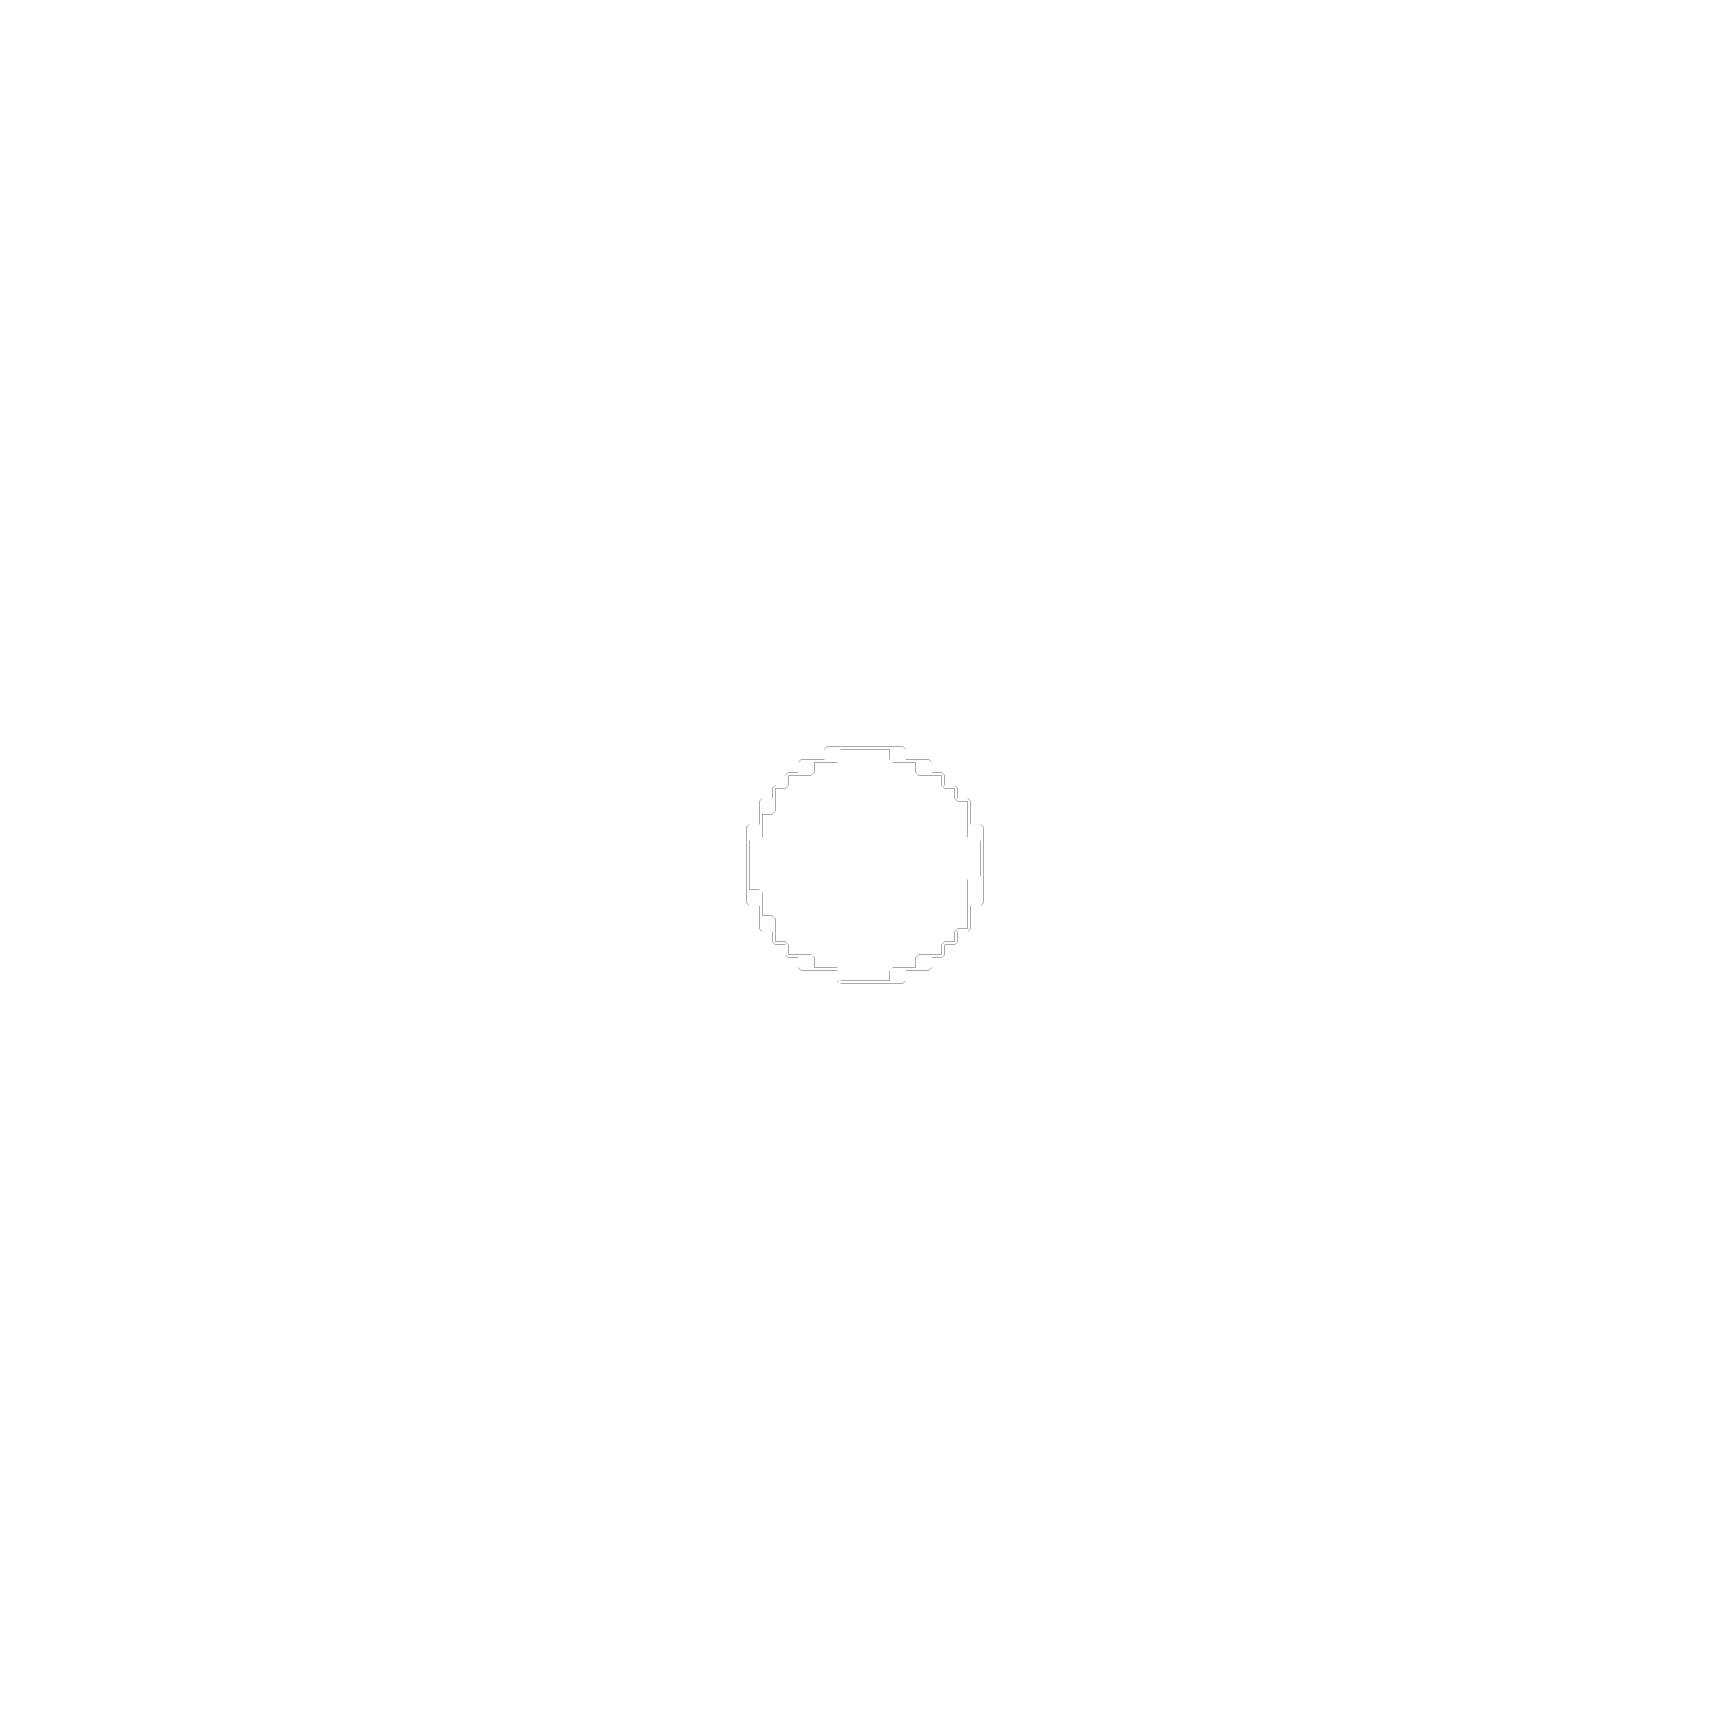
# Model space of a CAD drawing. Header units: metres. Extents: x 0 to 5086, y -5086 to 0.
import ezdxf

# ---------------------------------------------------------------- set-up
doc = ezdxf.new("R2010")
doc.units = ezdxf.units.M
doc.layers.add('conductor', color=1, linetype='Continuous')
doc.layers.add('substrate', color=5, linetype='Continuous')

msp = doc.modelspace()

# ---------------------------------------------------------------- linework, layer by layer
at = {"layer": 'conductor', "const_width": 0.5}
msp.add_lwpolyline([(2468.5, -2189.8), (2468.5, -2199.7), (2468.5, -2209.7), (2468.5, -2219.6), (2458.5, -2229.6), (2448.6, -2229.6), (2438.6, -2229.6), (2428.7, -2229.6), (2418.7, -2229.6), (2408.7, -2229.6), (2398.8, -2229.6), (2388.8, -2229.6), (2388.8, -2239.5), (2388.8, -2249.5), (2388.8, -2259.4), (2378.9, -2269.4), (2368.9, -2269.4), (2359, -2269.4), (2349, -2269.4), (2339.1, -2269.4), (2329.1, -2269.4), (2319.2, -2269.4), (2309.2, -2269.4), (2309.2, -2279.4), (2309.2, -2289.3), (2309.2, -2299.3), (2299.3, -2309.2), (2289.3, -2309.2), (2279.4, -2309.2), (2269.4, -2309.2), (2269.4, -2319.2), (2269.4, -2329.1), (2269.4, -2339.1), (2269.4, -2349), (2269.4, -2359), (2269.4, -2368.9), (2269.4, -2378.9), (2259.4, -2388.8), (2249.5, -2388.8), (2239.5, -2388.8), (2229.6, -2388.8), (2229.6, -2398.8), (2229.6, -2408.7), (2229.6, -2418.7), (2229.6, -2428.7), (2229.6, -2438.6), (2229.6, -2448.6), (2229.6, -2458.5), (2219.6, -2468.5), (2209.7, -2468.5), (2199.7, -2468.5), (2189.8, -2468.5), (2189.8, -2478.4), (2189.8, -2488.4), (2189.8, -2498.3), (2189.8, -2508.3), (2189.8, -2518.2), (2189.8, -2528.2), (2189.8, -2538.1), (2189.8, -2548.1), (2189.8, -2558), (2189.8, -2568), (2189.8, -2578), (2189.8, -2587.9), (2189.8, -2597.9), (2189.8, -2607.8), (2189.8, -2617.8), (2199.7, -2617.8), (2209.7, -2617.8), (2219.6, -2617.8), (2229.6, -2627.7), (2229.6, -2637.7), (2229.6, -2647.6), (2229.6, -2657.6), (2229.6, -2667.5), (2229.6, -2677.5), (2229.6, -2687.4), (2229.6, -2697.4), (2239.5, -2697.4), (2249.5, -2697.4), (2259.4, -2697.4), (2269.4, -2707.4), (2269.4, -2717.3), (2269.4, -2727.3), (2269.4, -2737.2), (2269.4, -2747.2), (2269.4, -2757.1), (2269.4, -2767.1), (2269.4, -2777), (2279.4, -2777), (2289.3, -2777), (2299.3, -2777), (2309.2, -2787), (2309.2, -2796.9), (2309.2, -2806.9), (2309.2, -2816.8), (2319.2, -2816.8), (2329.1, -2816.8), (2339.1, -2816.8), (2349, -2816.8), (2359, -2816.8), (2368.9, -2816.8), (2378.9, -2816.8), (2388.8, -2826.8), (2388.8, -2836.7), (2388.8, -2846.7), (2388.8, -2856.7), (2398.8, -2856.7), (2408.7, -2856.7), (2418.7, -2856.7), (2428.7, -2856.7), (2438.6, -2856.7), (2448.6, -2856.7), (2458.5, -2856.7), (2468.5, -2866.6), (2468.5, -2876.6), (2468.5, -2886.5), (2468.5, -2896.5), (2478.4, -2896.5), (2488.4, -2896.5), (2498.3, -2896.5), (2508.3, -2896.5), (2518.2, -2896.5), (2528.2, -2896.5), (2538.1, -2896.5), (2548.1, -2896.5), (2558, -2896.5), (2568, -2896.5), (2578, -2896.5), (2587.9, -2896.5), (2597.9, -2896.5), (2607.8, -2896.5), (2617.8, -2896.5), (2617.8, -2886.5), (2617.8, -2876.6), (2617.8, -2866.6), (2627.7, -2856.7), (2637.7, -2856.7), (2647.6, -2856.7), (2657.6, -2856.7), (2667.5, -2856.7), (2677.5, -2856.7), (2687.4, -2856.7), (2697.4, -2856.7), (2697.4, -2846.7), (2697.4, -2836.7), (2697.4, -2826.8), (2707.4, -2816.8), (2717.3, -2816.8), (2727.3, -2816.8), (2737.2, -2816.8), (2747.2, -2816.8), (2757.1, -2816.8), (2767.1, -2816.8), (2777, -2816.8), (2777, -2806.9), (2777, -2796.9), (2777, -2787), (2787, -2777), (2796.9, -2777), (2806.9, -2777), (2816.8, -2777), (2816.8, -2767.1), (2816.8, -2757.1), (2816.8, -2747.2), (2826.8, -2737.2), (2836.7, -2737.2), (2846.7, -2737.2), (2856.7, -2737.2), (2856.7, -2727.3), (2856.7, -2717.3), (2856.7, -2707.4), (2856.7, -2697.4), (2856.7, -2687.4), (2856.7, -2677.5), (2856.7, -2667.5), (2856.7, -2657.6), (2856.7, -2647.6), (2856.7, -2637.7), (2856.7, -2627.7), (2856.7, -2617.8), (2856.7, -2607.8), (2856.7, -2597.9), (2856.7, -2587.9), (2866.6, -2578), (2876.6, -2578), (2886.5, -2578), (2896.5, -2578), (2896.5, -2568), (2896.5, -2558), (2896.5, -2548.1), (2896.5, -2538.1), (2896.5, -2528.2), (2896.5, -2518.2), (2896.5, -2508.3), (2896.5, -2498.3), (2896.5, -2488.4), (2896.5, -2478.4), (2896.5, -2468.5), (2886.5, -2468.5), (2876.6, -2468.5), (2866.6, -2468.5), (2856.7, -2458.5), (2856.7, -2448.6), (2856.7, -2438.6), (2856.7, -2428.7), (2856.7, -2418.7), (2856.7, -2408.7), (2856.7, -2398.8), (2856.7, -2388.8), (2856.7, -2378.9), (2856.7, -2368.9), (2856.7, -2359), (2856.7, -2349), (2846.7, -2349), (2836.7, -2349), (2826.8, -2349), (2816.8, -2339.1), (2816.8, -2329.1), (2816.8, -2319.2), (2816.8, -2309.2), (2806.9, -2309.2), (2796.9, -2309.2), (2787, -2309.2), (2777, -2299.3), (2777, -2289.3), (2777, -2279.4), (2777, -2269.4), (2767.1, -2269.4), (2757.1, -2269.4), (2747.2, -2269.4), (2737.2, -2269.4), (2727.3, -2269.4), (2717.3, -2269.4), (2707.4, -2269.4), (2697.4, -2259.4), (2697.4, -2249.5), (2697.4, -2239.5), (2697.4, -2229.6), (2687.4, -2229.6), (2677.5, -2229.6), (2667.5, -2229.6), (2657.6, -2229.6), (2647.6, -2229.6), (2637.7, -2229.6), (2627.7, -2229.6), (2617.8, -2219.6), (2617.8, -2209.7), (2617.8, -2199.7), (2617.8, -2189.8), (2607.8, -2189.8), (2597.9, -2189.8), (2587.9, -2189.8), (2578, -2189.8), (2568, -2189.8), (2558, -2189.8), (2548.1, -2189.8), (2538.1, -2189.8), (2528.2, -2189.8), (2518.2, -2189.8), (2508.3, -2189.8), (2498.3, -2189.8), (2488.4, -2189.8), (2478.4, -2189.8)], close=True, dxfattribs=at)
at = {"layer": 'substrate', "const_width": 0.5}
for points in [[(0, 0), (0, -10), (0, -19.9), (0, -29.9), (0, -39.8), (0, -49.8), (0, -59.7), (0, -69.7), (0, -79.6), (0, -89.6), (0, -99.5), (0, -109.5), (0, -119.4), (0, -129.4), (0, -139.3), (0, -149.3), (0, -159.3), (0, -169.2), (0, -179.2), (0, -189.1), (0, -199.1), (0, -209), (0, -219), (0, -228.9), (0, -238.9), (0, -248.8), (0, -258.8), (0, -268.7), (0, -278.7), (0, -288.7), (0, -298.6), (0, -308.6), (0, -318.5), (0, -328.5), (0, -338.4), (0, -348.4), (0, -358.3), (0, -368.3), (0, -378.2), (0, -388.2), (0, -398.1), (0, -408.1), (0, -418), (0, -428), (0, -438), (0, -447.9), (0, -457.9), (0, -467.8), (0, -477.8), (0, -487.7), (0, -497.7), (0, -507.6), (0, -517.6), (0, -527.5), (0, -537.5), (0, -547.4), (0, -557.4), (0, -567.3), (0, -577.3), (0, -587.3), (0, -597.2), (0, -607.2), (0, -617.1), (0, -627.1), (0, -637), (0, -647), (0, -656.9), (0, -666.9), (0, -676.8), (0, -686.8), (0, -696.7), (0, -706.7), (0, -716.7), (0, -726.6), (0, -736.6), (0, -746.5), (0, -756.5), (0, -766.4), (0, -776.4), (0, -786.3), (0, -796.3), (0, -806.2), (0, -816.2), (0, -826.1), (0, -836.1), (0, -846), (0, -856), (0, -866), (0, -875.9), (0, -885.9), (0, -895.8), (0, -905.8), (0, -915.7), (0, -925.7), (0, -935.6), (0, -945.6), (0, -955.5), (0, -965.5), (0, -975.4), (0, -985.4), (0, -995.3), (0, -1005.3), (0, -1015.3), (0, -1025.2), (0, -1035.2), (0, -1045.1), (0, -1055.1), (0, -1065), (0, -1075), (0, -1084.9), (0, -1094.9), (0, -1104.8), (0, -1114.8), (0, -1124.7), (0, -1134.7), (0, -1144.7), (0, -1154.6), (0, -1164.6), (0, -1174.5), (0, -1184.5), (0, -1194.4), (0, -1204.4), (0, -1214.3), (0, -1224.3), (0, -1234.2), (0, -1244.2), (0, -1254.1), (0, -1264.1), (0, -1274), (0, -1284), (0, -1294), (0, -1303.9), (0, -1313.9), (0, -1323.8), (0, -1333.8), (0, -1343.7), (0, -1353.7), (0, -1363.6), (0, -1373.6), (0, -1383.5), (0, -1393.5), (0, -1403.4), (0, -1413.4), (0, -1423.3), (0, -1433.3), (0, -1443.3), (0, -1453.2), (0, -1463.2), (0, -1473.1), (0, -1483.1), (0, -1493), (0, -1503), (0, -1512.9), (0, -1522.9), (0, -1532.8), (0, -1542.8), (0, -1552.7), (0, -1562.7), (0, -1572.7), (0, -1582.6), (0, -1592.6), (0, -1602.5), (0, -1612.5), (0, -1622.4), (0, -1632.4), (0, -1642.3), (0, -1652.3), (0, -1662.2), (0, -1672.2), (0, -1682.1), (0, -1692.1), (0, -1702), (0, -1712), (0, -1722), (0, -1731.9), (0, -1741.9), (0, -1751.8), (0, -1761.8), (0, -1771.7), (0, -1781.7), (0, -1791.6), (0, -1801.6), (0, -1811.5), (0, -1821.5), (0, -1831.4), (0, -1841.4), (0, -1851.4), (0, -1861.3), (0, -1871.3), (0, -1881.2), (0, -1891.2), (0, -1901.1), (0, -1911.1), (0, -1921), (0, -1931), (0, -1940.9), (0, -1950.9), (0, -1960.8), (0, -1970.8), (0, -1980.7), (0, -1990.7), (0, -2000.7), (0, -2010.6), (0, -2020.6), (0, -2030.5), (0, -2040.5), (0, -2050.4), (0, -2060.4), (0, -2070.3), (0, -2080.3), (0, -2090.2), (0, -2100.2), (0, -2110.1), (0, -2120.1), (0, -2130), (0, -2140), (0, -2150), (0, -2159.9), (0, -2169.9), (0, -2179.8), (0, -2189.8), (0, -2199.7), (0, -2209.7), (0, -2219.6), (0, -2229.6), (0, -2239.5), (0, -2249.5), (0, -2259.4), (0, -2269.4), (0, -2279.4), (0, -2289.3), (0, -2299.3), (0, -2309.2), (0, -2319.2), (0, -2329.1), (0, -2339.1), (0, -2349), (0, -2359), (0, -2368.9), (0, -2378.9), (0, -2388.8), (0, -2398.8), (0, -2408.7), (0, -2418.7), (0, -2428.7), (0, -2438.6), (0, -2448.6), (0, -2458.5), (0, -2468.5), (0, -2478.4), (0, -2488.4), (0, -2498.3), (0, -2508.3), (0, -2518.2), (0, -2528.2), (0, -2538.1), (0, -2548.1), (0, -2558), (0, -2568), (0, -2578), (0, -2587.9), (0, -2597.9), (0, -2607.8), (0, -2617.8), (0, -2627.7), (0, -2637.7), (0, -2647.6), (0, -2657.6), (0, -2667.5), (0, -2677.5), (0, -2687.4), (0, -2697.4), (0, -2707.4), (0, -2717.3), (0, -2727.3), (0, -2737.2), (0, -2747.2), (0, -2757.1), (0, -2767.1), (0, -2777), (0, -2787), (0, -2796.9), (0, -2806.9), (0, -2816.8), (0, -2826.8), (0, -2836.7), (0, -2846.7), (0, -2856.7), (0, -2866.6), (0, -2876.6), (0, -2886.5), (0, -2896.5), (0, -2906.4), (0, -2916.4), (0, -2926.3), (0, -2936.3), (0, -2946.2), (0, -2956.2), (0, -2966.1), (0, -2976.1), (0, -2986), (0, -2996), (0, -3006), (0, -3015.9), (0, -3025.9), (0, -3035.8), (0, -3045.8), (0, -3055.7), (0, -3065.7), (0, -3075.6), (0, -3085.6), (0, -3095.5), (0, -3105.5), (0, -3115.4), (0, -3125.4), (0, -3135.4), (0, -3145.3), (0, -3155.3), (0, -3165.2), (0, -3175.2), (0, -3185.1), (0, -3195.1), (0, -3205), (0, -3215), (0, -3224.9), (0, -3234.9), (0, -3244.8), (0, -3254.8), (0, -3264.7), (0, -3274.7), (0, -3284.7), (0, -3294.6), (0, -3304.6), (0, -3314.5), (0, -3324.5), (0, -3334.4), (0, -3344.4), (0, -3354.3), (0, -3364.3), (0, -3374.2), (0, -3384.2), (0, -3394.1), (0, -3404.1), (0, -3414), (0, -3424), (0, -3434), (0, -3443.9), (0, -3453.9), (0, -3463.8), (0, -3473.8), (0, -3483.7), (0, -3493.7), (0, -3503.6), (0, -3513.6), (0, -3523.5), (0, -3533.5), (0, -3543.4), (0, -3553.4), (0, -3563.4), (0, -3573.3), (0, -3583.3), (0, -3593.2), (0, -3603.2), (0, -3613.1), (0, -3623.1), (0, -3633), (0, -3643), (0, -3652.9), (0, -3662.9), (0, -3672.8), (0, -3682.8), (0, -3692.7), (0, -3702.7), (0, -3712.7), (0, -3722.6), (0, -3732.6), (0, -3742.5), (0, -3752.5), (0, -3762.4), (0, -3772.4), (0, -3782.3), (0, -3792.3), (0, -3802.2), (0, -3812.2), (0, -3822.1), (0, -3832.1), (0, -3842), (0, -3852), (0, -3862), (0, -3871.9), (0, -3881.9), (0, -3891.8), (0, -3901.8), (0, -3911.7), (0, -3921.7), (0, -3931.6), (0, -3941.6), (0, -3951.5), (0, -3961.5), (0, -3971.4), (0, -3981.4), (0, -3991.4), (0, -4001.3), (0, -4011.3), (0, -4021.2), (0, -4031.2), (0, -4041.1), (0, -4051.1), (0, -4061), (0, -4071), (0, -4080.9), (0, -4090.9), (0, -4100.8), (0, -4110.8), (0, -4120.7), (0, -4130.7), (0, -4140.7), (0, -4150.6), (0, -4160.6), (0, -4170.5), (0, -4180.5), (0, -4190.4), (0, -4200.4), (0, -4210.3), (0, -4220.3), (0, -4230.2), (0, -4240.2), (0, -4250.1), (0, -4260.1), (0, -4270), (0, -4280), (0, -4290), (0, -4299.9), (0, -4309.9), (0, -4319.8), (0, -4329.8), (0, -4339.7), (0, -4349.7), (0, -4359.6), (0, -4369.6), (0, -4379.5), (0, -4389.5), (0, -4399.4), (0, -4409.4), (0, -4419.4), (0, -4429.3), (0, -4439.3), (0, -4449.2), (0, -4459.2), (0, -4469.1), (0, -4479.1), (0, -4489), (0, -4499), (0, -4508.9), (0, -4518.9), (0, -4528.8), (0, -4538.8), (0, -4548.7), (0, -4558.7), (0, -4568.7), (0, -4578.6), (0, -4588.6), (0, -4598.5), (0, -4608.5), (0, -4618.4), (0, -4628.4), (0, -4638.3), (0, -4648.3), (0, -4658.2), (0, -4668.2), (0, -4678.1), (0, -4688.1), (0, -4698.1), (0, -4708), (0, -4718), (0, -4727.9), (0, -4737.9), (0, -4747.8), (0, -4757.8), (0, -4767.7), (0, -4777.7), (0, -4787.6), (0, -4797.6), (0, -4807.5), (0, -4817.5), (0, -4827.4), (0, -4837.4), (0, -4847.4), (0, -4857.3), (0, -4867.3), (0, -4877.2), (0, -4887.2), (0, -4897.1), (0, -4907.1), (0, -4917), (0, -4927), (0, -4936.9), (0, -4946.9), (0, -4956.8), (0, -4966.8), (0, -4976.7), (0, -4986.7), (0, -4996.7), (0, -5006.6), (0, -5016.6), (0, -5026.5), (0, -5036.5), (0, -5046.4), (0, -5056.4), (0, -5066.3), (0, -5076.3), (0, -5086.2), (10, -5086.2), (19.9, -5086.2), (29.9, -5086.2), (39.8, -5086.2), (49.8, -5086.2), (59.7, -5086.2), (69.7, -5086.2), (79.6, -5086.2), (89.6, -5086.2), (99.5, -5086.2), (109.5, -5086.2), (119.4, -5086.2), (129.4, -5086.2), (139.3, -5086.2), (149.3, -5086.2), (159.3, -5086.2), (169.2, -5086.2), (179.2, -5086.2), (189.1, -5086.2), (199.1, -5086.2), (209, -5086.2), (219, -5086.2), (228.9, -5086.2), (238.9, -5086.2), (248.8, -5086.2), (258.8, -5086.2), (268.7, -5086.2), (278.7, -5086.2), (288.7, -5086.2), (298.6, -5086.2), (308.6, -5086.2), (318.5, -5086.2), (328.5, -5086.2), (338.4, -5086.2), (348.4, -5086.2), (358.3, -5086.2), (368.3, -5086.2), (378.2, -5086.2), (388.2, -5086.2), (398.1, -5086.2), (408.1, -5086.2), (418, -5086.2), (428, -5086.2), (438, -5086.2), (447.9, -5086.2), (457.9, -5086.2), (467.8, -5086.2), (477.8, -5086.2), (487.7, -5086.2), (497.7, -5086.2), (507.6, -5086.2), (517.6, -5086.2), (527.5, -5086.2), (537.5, -5086.2), (547.4, -5086.2), (557.4, -5086.2), (567.3, -5086.2), (577.3, -5086.2), (587.3, -5086.2), (597.2, -5086.2), (607.2, -5086.2), (617.1, -5086.2), (627.1, -5086.2), (637, -5086.2), (647, -5086.2), (656.9, -5086.2), (666.9, -5086.2), (676.8, -5086.2), (686.8, -5086.2), (696.7, -5086.2), (706.7, -5086.2), (716.7, -5086.2), (726.6, -5086.2), (736.6, -5086.2), (746.5, -5086.2), (756.5, -5086.2), (766.4, -5086.2), (776.4, -5086.2), (786.3, -5086.2), (796.3, -5086.2), (806.2, -5086.2), (816.2, -5086.2), (826.1, -5086.2), (836.1, -5086.2), (846, -5086.2), (856, -5086.2), (866, -5086.2), (875.9, -5086.2), (885.9, -5086.2), (895.8, -5086.2), (905.8, -5086.2), (915.7, -5086.2), (925.7, -5086.2), (935.6, -5086.2), (945.6, -5086.2), (955.5, -5086.2), (965.5, -5086.2), (975.4, -5086.2), (985.4, -5086.2), (995.3, -5086.2), (1005.3, -5086.2), (1015.3, -5086.2), (1025.2, -5086.2), (1035.2, -5086.2), (1045.1, -5086.2), (1055.1, -5086.2), (1065, -5086.2), (1075, -5086.2), (1084.9, -5086.2), (1094.9, -5086.2), (1104.8, -5086.2), (1114.8, -5086.2), (1124.7, -5086.2), (1134.7, -5086.2), (1144.7, -5086.2), (1154.6, -5086.2), (1164.6, -5086.2), (1174.5, -5086.2), (1184.5, -5086.2), (1194.4, -5086.2), (1204.4, -5086.2), (1214.3, -5086.2), (1224.3, -5086.2), (1234.2, -5086.2), (1244.2, -5086.2), (1254.1, -5086.2), (1264.1, -5086.2), (1274, -5086.2), (1284, -5086.2), (1294, -5086.2), (1303.9, -5086.2), (1313.9, -5086.2), (1323.8, -5086.2), (1333.8, -5086.2), (1343.7, -5086.2), (1353.7, -5086.2), (1363.6, -5086.2), (1373.6, -5086.2), (1383.5, -5086.2), (1393.5, -5086.2), (1403.4, -5086.2), (1413.4, -5086.2), (1423.3, -5086.2), (1433.3, -5086.2), (1443.3, -5086.2), (1453.2, -5086.2), (1463.2, -5086.2), (1473.1, -5086.2), (1483.1, -5086.2), (1493, -5086.2), (1503, -5086.2), (1512.9, -5086.2), (1522.9, -5086.2), (1532.8, -5086.2), (1542.8, -5086.2), (1552.7, -5086.2), (1562.7, -5086.2), (1572.7, -5086.2), (1582.6, -5086.2), (1592.6, -5086.2), (1602.5, -5086.2), (1612.5, -5086.2), (1622.4, -5086.2), (1632.4, -5086.2), (1642.3, -5086.2), (1652.3, -5086.2), (1662.2, -5086.2), (1672.2, -5086.2), (1682.1, -5086.2), (1692.1, -5086.2), (1702, -5086.2), (1712, -5086.2), (1722, -5086.2), (1731.9, -5086.2), (1741.9, -5086.2), (1751.8, -5086.2), (1761.8, -5086.2), (1771.7, -5086.2), (1781.7, -5086.2), (1791.6, -5086.2), (1801.6, -5086.2), (1811.5, -5086.2), (1821.5, -5086.2), (1831.4, -5086.2), (1841.4, -5086.2), (1851.4, -5086.2), (1861.3, -5086.2), (1871.3, -5086.2), (1881.2, -5086.2), (1891.2, -5086.2), (1901.1, -5086.2), (1911.1, -5086.2), (1921, -5086.2), (1931, -5086.2), (1940.9, -5086.2), (1950.9, -5086.2), (1960.8, -5086.2), (1970.8, -5086.2), (1980.7, -5086.2), (1990.7, -5086.2), (2000.7, -5086.2), (2010.6, -5086.2), (2020.6, -5086.2), (2030.5, -5086.2), (2040.5, -5086.2), (2050.4, -5086.2), (2060.4, -5086.2), (2070.3, -5086.2), (2080.3, -5086.2), (2090.2, -5086.2), (2100.2, -5086.2), (2110.1, -5086.2), (2120.1, -5086.2), (2130, -5086.2), (2140, -5086.2), (2150, -5086.2), (2159.9, -5086.2), (2169.9, -5086.2), (2179.8, -5086.2), (2189.8, -5086.2), (2199.7, -5086.2), (2209.7, -5086.2), (2219.6, -5086.2), (2229.6, -5086.2), (2239.5, -5086.2), (2249.5, -5086.2), (2259.4, -5086.2), (2269.4, -5086.2), (2279.4, -5086.2), (2289.3, -5086.2), (2299.3, -5086.2), (2309.2, -5086.2), (2319.2, -5086.2), (2329.1, -5086.2), (2339.1, -5086.2), (2349, -5086.2), (2359, -5086.2), (2368.9, -5086.2), (2378.9, -5086.2), (2388.8, -5086.2), (2398.8, -5086.2), (2408.7, -5086.2), (2418.7, -5086.2), (2428.7, -5086.2), (2438.6, -5086.2), (2448.6, -5086.2), (2458.5, -5086.2), (2468.5, -5086.2), (2478.4, -5086.2), (2488.4, -5086.2), (2498.3, -5086.2), (2508.3, -5086.2), (2518.2, -5086.2), (2528.2, -5086.2), (2538.1, -5086.2), (2548.1, -5086.2), (2558, -5086.2), (2568, -5086.2), (2578, -5086.2), (2587.9, -5086.2), (2597.9, -5086.2), (2607.8, -5086.2), (2617.8, -5086.2), (2627.7, -5086.2), (2637.7, -5086.2), (2647.6, -5086.2), (2657.6, -5086.2), (2667.5, -5086.2), (2677.5, -5086.2), (2687.4, -5086.2), (2697.4, -5086.2), (2707.4, -5086.2), (2717.3, -5086.2), (2727.3, -5086.2), (2737.2, -5086.2), (2747.2, -5086.2), (2757.1, -5086.2), (2767.1, -5086.2), (2777, -5086.2), (2787, -5086.2), (2796.9, -5086.2), (2806.9, -5086.2), (2816.8, -5086.2), (2826.8, -5086.2), (2836.7, -5086.2), (2846.7, -5086.2), (2856.7, -5086.2), (2866.6, -5086.2), (2876.6, -5086.2), (2886.5, -5086.2), (2896.5, -5086.2), (2906.4, -5086.2), (2916.4, -5086.2), (2926.3, -5086.2), (2936.3, -5086.2), (2946.2, -5086.2), (2956.2, -5086.2), (2966.1, -5086.2), (2976.1, -5086.2), (2986, -5086.2), (2996, -5086.2), (3006, -5086.2), (3015.9, -5086.2), (3025.9, -5086.2), (3035.8, -5086.2), (3045.8, -5086.2), (3055.7, -5086.2), (3065.7, -5086.2), (3075.6, -5086.2), (3085.6, -5086.2), (3095.5, -5086.2), (3105.5, -5086.2), (3115.4, -5086.2), (3125.4, -5086.2), (3135.4, -5086.2), (3145.3, -5086.2), (3155.3, -5086.2), (3165.2, -5086.2), (3175.2, -5086.2), (3185.1, -5086.2), (3195.1, -5086.2), (3205, -5086.2), (3215, -5086.2), (3224.9, -5086.2), (3234.9, -5086.2), (3244.8, -5086.2), (3254.8, -5086.2), (3264.7, -5086.2), (3274.7, -5086.2), (3284.7, -5086.2), (3294.6, -5086.2), (3304.6, -5086.2), (3314.5, -5086.2), (3324.5, -5086.2), (3334.4, -5086.2), (3344.4, -5086.2), (3354.3, -5086.2), (3364.3, -5086.2), (3374.2, -5086.2), (3384.2, -5086.2), (3394.1, -5086.2), (3404.1, -5086.2), (3414, -5086.2), (3424, -5086.2), (3434, -5086.2), (3443.9, -5086.2), (3453.9, -5086.2), (3463.8, -5086.2), (3473.8, -5086.2), (3483.7, -5086.2), (3493.7, -5086.2), (3503.6, -5086.2), (3513.6, -5086.2), (3523.5, -5086.2), (3533.5, -5086.2), (3543.4, -5086.2), (3553.4, -5086.2), (3563.4, -5086.2), (3573.3, -5086.2), (3583.3, -5086.2), (3593.2, -5086.2), (3603.2, -5086.2), (3613.1, -5086.2), (3623.1, -5086.2), (3633, -5086.2), (3643, -5086.2), (3652.9, -5086.2), (3662.9, -5086.2), (3672.8, -5086.2), (3682.8, -5086.2), (3692.7, -5086.2), (3702.7, -5086.2), (3712.7, -5086.2), (3722.6, -5086.2), (3732.6, -5086.2), (3742.5, -5086.2), (3752.5, -5086.2), (3762.4, -5086.2), (3772.4, -5086.2), (3782.3, -5086.2), (3792.3, -5086.2), (3802.2, -5086.2), (3812.2, -5086.2), (3822.1, -5086.2), (3832.1, -5086.2), (3842, -5086.2), (3852, -5086.2), (3862, -5086.2), (3871.9, -5086.2), (3881.9, -5086.2), (3891.8, -5086.2), (3901.8, -5086.2), (3911.7, -5086.2), (3921.7, -5086.2), (3931.6, -5086.2), (3941.6, -5086.2), (3951.5, -5086.2), (3961.5, -5086.2), (3971.4, -5086.2), (3981.4, -5086.2), (3991.4, -5086.2), (4001.3, -5086.2), (4011.3, -5086.2), (4021.2, -5086.2), (4031.2, -5086.2), (4041.1, -5086.2), (4051.1, -5086.2), (4061, -5086.2), (4071, -5086.2), (4080.9, -5086.2), (4090.9, -5086.2), (4100.8, -5086.2), (4110.8, -5086.2), (4120.7, -5086.2), (4130.7, -5086.2), (4140.7, -5086.2), (4150.6, -5086.2), (4160.6, -5086.2), (4170.5, -5086.2), (4180.5, -5086.2), (4190.4, -5086.2), (4200.4, -5086.2), (4210.3, -5086.2), (4220.3, -5086.2), (4230.2, -5086.2), (4240.2, -5086.2), (4250.1, -5086.2), (4260.1, -5086.2), (4270, -5086.2), (4280, -5086.2), (4290, -5086.2), (4299.9, -5086.2), (4309.9, -5086.2), (4319.8, -5086.2), (4329.8, -5086.2), (4339.7, -5086.2), (4349.7, -5086.2), (4359.6, -5086.2), (4369.6, -5086.2), (4379.5, -5086.2), (4389.5, -5086.2), (4399.4, -5086.2), (4409.4, -5086.2), (4419.4, -5086.2), (4429.3, -5086.2), (4439.3, -5086.2), (4449.2, -5086.2), (4459.2, -5086.2), (4469.1, -5086.2), (4479.1, -5086.2), (4489, -5086.2), (4499, -5086.2), (4508.9, -5086.2), (4518.9, -5086.2), (4528.8, -5086.2), (4538.8, -5086.2), (4548.7, -5086.2), (4558.7, -5086.2), (4568.7, -5086.2), (4578.6, -5086.2), (4588.6, -5086.2), (4598.5, -5086.2), (4608.5, -5086.2), (4618.4, -5086.2), (4628.4, -5086.2), (4638.3, -5086.2), (4648.3, -5086.2), (4658.2, -5086.2), (4668.2, -5086.2), (4678.1, -5086.2), (4688.1, -5086.2), (4698.1, -5086.2), (4708, -5086.2), (4718, -5086.2), (4727.9, -5086.2), (4737.9, -5086.2), (4747.8, -5086.2), (4757.8, -5086.2), (4767.7, -5086.2), (4777.7, -5086.2), (4787.6, -5086.2), (4797.6, -5086.2), (4807.5, -5086.2), (4817.5, -5086.2), (4827.4, -5086.2), (4837.4, -5086.2), (4847.4, -5086.2), (4857.3, -5086.2), (4867.3, -5086.2), (4877.2, -5086.2), (4887.2, -5086.2), (4897.1, -5086.2), (4907.1, -5086.2), (4917, -5086.2), (4927, -5086.2), (4936.9, -5086.2), (4946.9, -5086.2), (4956.8, -5086.2), (4966.8, -5086.2), (4976.7, -5086.2), (4986.7, -5086.2), (4996.7, -5086.2), (5006.6, -5086.2), (5016.6, -5086.2), (5026.5, -5086.2), (5036.5, -5086.2), (5046.4, -5086.2), (5056.4, -5086.2), (5066.3, -5086.2), (5076.3, -5086.2), (5086.2, -5086.2), (5086.2, -5076.3), (5086.2, -5066.3), (5086.2, -5056.4), (5086.2, -5046.4), (5086.2, -5036.5), (5086.2, -5026.5), (5086.2, -5016.6), (5086.2, -5006.6), (5086.2, -4996.7), (5086.2, -4986.7), (5086.2, -4976.7), (5086.2, -4966.8), (5086.2, -4956.8), (5086.2, -4946.9), (5086.2, -4936.9), (5086.2, -4927), (5086.2, -4917), (5086.2, -4907.1), (5086.2, -4897.1), (5086.2, -4887.2), (5086.2, -4877.2), (5086.2, -4867.3), (5086.2, -4857.3), (5086.2, -4847.4), (5086.2, -4837.4), (5086.2, -4827.4), (5086.2, -4817.5), (5086.2, -4807.5), (5086.2, -4797.6), (5086.2, -4787.6), (5086.2, -4777.7), (5086.2, -4767.7), (5086.2, -4757.8), (5086.2, -4747.8), (5086.2, -4737.9), (5086.2, -4727.9), (5086.2, -4718), (5086.2, -4708), (5086.2, -4698.1), (5086.2, -4688.1), (5086.2, -4678.1), (5086.2, -4668.2), (5086.2, -4658.2), (5086.2, -4648.3), (5086.2, -4638.3), (5086.2, -4628.4), (5086.2, -4618.4), (5086.2, -4608.5), (5086.2, -4598.5), (5086.2, -4588.6), (5086.2, -4578.6), (5086.2, -4568.7), (5086.2, -4558.7), (5086.2, -4548.7), (5086.2, -4538.8), (5086.2, -4528.8), (5086.2, -4518.9), (5086.2, -4508.9), (5086.2, -4499), (5086.2, -4489), (5086.2, -4479.1), (5086.2, -4469.1), (5086.2, -4459.2), (5086.2, -4449.2), (5086.2, -4439.3), (5086.2, -4429.3), (5086.2, -4419.4), (5086.2, -4409.4), (5086.2, -4399.4), (5086.2, -4389.5), (5086.2, -4379.5), (5086.2, -4369.6), (5086.2, -4359.6), (5086.2, -4349.7), (5086.2, -4339.7), (5086.2, -4329.8), (5086.2, -4319.8), (5086.2, -4309.9), (5086.2, -4299.9), (5086.2, -4290), (5086.2, -4280), (5086.2, -4270), (5086.2, -4260.1), (5086.2, -4250.1), (5086.2, -4240.2), (5086.2, -4230.2), (5086.2, -4220.3), (5086.2, -4210.3), (5086.2, -4200.4), (5086.2, -4190.4), (5086.2, -4180.5), (5086.2, -4170.5), (5086.2, -4160.6), (5086.2, -4150.6), (5086.2, -4140.7), (5086.2, -4130.7), (5086.2, -4120.7), (5086.2, -4110.8), (5086.2, -4100.8), (5086.2, -4090.9), (5086.2, -4080.9), (5086.2, -4071), (5086.2, -4061), (5086.2, -4051.1), (5086.2, -4041.1), (5086.2, -4031.2), (5086.2, -4021.2), (5086.2, -4011.3), (5086.2, -4001.3), (5086.2, -3991.4), (5086.2, -3981.4), (5086.2, -3971.4), (5086.2, -3961.5), (5086.2, -3951.5), (5086.2, -3941.6), (5086.2, -3931.6), (5086.2, -3921.7), (5086.2, -3911.7), (5086.2, -3901.8), (5086.2, -3891.8), (5086.2, -3881.9), (5086.2, -3871.9), (5086.2, -3862), (5086.2, -3852), (5086.2, -3842), (5086.2, -3832.1), (5086.2, -3822.1), (5086.2, -3812.2), (5086.2, -3802.2), (5086.2, -3792.3), (5086.2, -3782.3), (5086.2, -3772.4), (5086.2, -3762.4), (5086.2, -3752.5), (5086.2, -3742.5), (5086.2, -3732.6), (5086.2, -3722.6), (5086.2, -3712.7), (5086.2, -3702.7), (5086.2, -3692.7), (5086.2, -3682.8), (5086.2, -3672.8), (5086.2, -3662.9), (5086.2, -3652.9), (5086.2, -3643), (5086.2, -3633), (5086.2, -3623.1), (5086.2, -3613.1), (5086.2, -3603.2), (5086.2, -3593.2), (5086.2, -3583.3), (5086.2, -3573.3), (5086.2, -3563.4), (5086.2, -3553.4), (5086.2, -3543.4), (5086.2, -3533.5), (5086.2, -3523.5), (5086.2, -3513.6), (5086.2, -3503.6), (5086.2, -3493.7), (5086.2, -3483.7), (5086.2, -3473.8), (5086.2, -3463.8), (5086.2, -3453.9), (5086.2, -3443.9), (5086.2, -3434), (5086.2, -3424), (5086.2, -3414), (5086.2, -3404.1), (5086.2, -3394.1), (5086.2, -3384.2), (5086.2, -3374.2), (5086.2, -3364.3), (5086.2, -3354.3), (5086.2, -3344.4), (5086.2, -3334.4), (5086.2, -3324.5), (5086.2, -3314.5), (5086.2, -3304.6), (5086.2, -3294.6), (5086.2, -3284.7), (5086.2, -3274.7), (5086.2, -3264.7), (5086.2, -3254.8), (5086.2, -3244.8), (5086.2, -3234.9), (5086.2, -3224.9), (5086.2, -3215), (5086.2, -3205), (5086.2, -3195.1), (5086.2, -3185.1), (5086.2, -3175.2), (5086.2, -3165.2), (5086.2, -3155.3), (5086.2, -3145.3), (5086.2, -3135.4), (5086.2, -3125.4), (5086.2, -3115.4), (5086.2, -3105.5), (5086.2, -3095.5), (5086.2, -3085.6), (5086.2, -3075.6), (5086.2, -3065.7), (5086.2, -3055.7), (5086.2, -3045.8), (5086.2, -3035.8), (5086.2, -3025.9), (5086.2, -3015.9), (5086.2, -3006), (5086.2, -2996), (5086.2, -2986), (5086.2, -2976.1), (5086.2, -2966.1), (5086.2, -2956.2), (5086.2, -2946.2), (5086.2, -2936.3), (5086.2, -2926.3), (5086.2, -2916.4), (5086.2, -2906.4), (5086.2, -2896.5), (5086.2, -2886.5), (5086.2, -2876.6), (5086.2, -2866.6), (5086.2, -2856.7), (5086.2, -2846.7), (5086.2, -2836.7), (5086.2, -2826.8), (5086.2, -2816.8), (5086.2, -2806.9), (5086.2, -2796.9), (5086.2, -2787), (5086.2, -2777), (5086.2, -2767.1), (5086.2, -2757.1), (5086.2, -2747.2), (5086.2, -2737.2), (5086.2, -2727.3), (5086.2, -2717.3), (5086.2, -2707.4), (5086.2, -2697.4), (5086.2, -2687.4), (5086.2, -2677.5), (5086.2, -2667.5), (5086.2, -2657.6), (5086.2, -2647.6), (5086.2, -2637.7), (5086.2, -2627.7), (5086.2, -2617.8), (5086.2, -2607.8), (5086.2, -2597.9), (5086.2, -2587.9), (5086.2, -2578), (5086.2, -2568), (5086.2, -2558), (5086.2, -2548.1), (5086.2, -2538.1), (5086.2, -2528.2), (5086.2, -2518.2), (5086.2, -2508.3), (5086.2, -2498.3), (5086.2, -2488.4), (5086.2, -2478.4), (5086.2, -2468.5), (5086.2, -2458.5), (5086.2, -2448.6), (5086.2, -2438.6), (5086.2, -2428.7), (5086.2, -2418.7), (5086.2, -2408.7), (5086.2, -2398.8), (5086.2, -2388.8), (5086.2, -2378.9), (5086.2, -2368.9), (5086.2, -2359), (5086.2, -2349), (5086.2, -2339.1), (5086.2, -2329.1), (5086.2, -2319.2), (5086.2, -2309.2), (5086.2, -2299.3), (5086.2, -2289.3), (5086.2, -2279.4), (5086.2, -2269.4), (5086.2, -2259.4), (5086.2, -2249.5), (5086.2, -2239.5), (5086.2, -2229.6), (5086.2, -2219.6), (5086.2, -2209.7), (5086.2, -2199.7), (5086.2, -2189.8), (5086.2, -2179.8), (5086.2, -2169.9), (5086.2, -2159.9), (5086.2, -2150), (5086.2, -2140), (5086.2, -2130), (5086.2, -2120.1), (5086.2, -2110.1), (5086.2, -2100.2), (5086.2, -2090.2), (5086.2, -2080.3), (5086.2, -2070.3), (5086.2, -2060.4), (5086.2, -2050.4), (5086.2, -2040.5), (5086.2, -2030.5), (5086.2, -2020.6), (5086.2, -2010.6), (5086.2, -2000.7), (5086.2, -1990.7), (5086.2, -1980.7), (5086.2, -1970.8), (5086.2, -1960.8), (5086.2, -1950.9), (5086.2, -1940.9), (5086.2, -1931), (5086.2, -1921), (5086.2, -1911.1), (5086.2, -1901.1), (5086.2, -1891.2), (5086.2, -1881.2), (5086.2, -1871.3), (5086.2, -1861.3), (5086.2, -1851.4), (5086.2, -1841.4), (5086.2, -1831.4), (5086.2, -1821.5), (5086.2, -1811.5), (5086.2, -1801.6), (5086.2, -1791.6), (5086.2, -1781.7), (5086.2, -1771.7), (5086.2, -1761.8), (5086.2, -1751.8), (5086.2, -1741.9), (5086.2, -1731.9), (5086.2, -1722), (5086.2, -1712), (5086.2, -1702), (5086.2, -1692.1), (5086.2, -1682.1), (5086.2, -1672.2), (5086.2, -1662.2), (5086.2, -1652.3), (5086.2, -1642.3), (5086.2, -1632.4), (5086.2, -1622.4), (5086.2, -1612.5), (5086.2, -1602.5), (5086.2, -1592.6), (5086.2, -1582.6), (5086.2, -1572.7), (5086.2, -1562.7), (5086.2, -1552.7), (5086.2, -1542.8), (5086.2, -1532.8), (5086.2, -1522.9), (5086.2, -1512.9), (5086.2, -1503), (5086.2, -1493), (5086.2, -1483.1), (5086.2, -1473.1), (5086.2, -1463.2), (5086.2, -1453.2), (5086.2, -1443.3), (5086.2, -1433.3), (5086.2, -1423.3), (5086.2, -1413.4), (5086.2, -1403.4), (5086.2, -1393.5), (5086.2, -1383.5), (5086.2, -1373.6), (5086.2, -1363.6), (5086.2, -1353.7), (5086.2, -1343.7), (5086.2, -1333.8), (5086.2, -1323.8), (5086.2, -1313.9), (5086.2, -1303.9), (5086.2, -1294), (5086.2, -1284), (5086.2, -1274), (5086.2, -1264.1), (5086.2, -1254.1), (5086.2, -1244.2), (5086.2, -1234.2), (5086.2, -1224.3), (5086.2, -1214.3), (5086.2, -1204.4), (5086.2, -1194.4), (5086.2, -1184.5), (5086.2, -1174.5), (5086.2, -1164.6), (5086.2, -1154.6), (5086.2, -1144.7), (5086.2, -1134.7), (5086.2, -1124.7), (5086.2, -1114.8), (5086.2, -1104.8), (5086.2, -1094.9), (5086.2, -1084.9), (5086.2, -1075), (5086.2, -1065), (5086.2, -1055.1), (5086.2, -1045.1), (5086.2, -1035.2), (5086.2, -1025.2), (5086.2, -1015.3), (5086.2, -1005.3), (5086.2, -995.3), (5086.2, -985.4), (5086.2, -975.4), (5086.2, -965.5), (5086.2, -955.5), (5086.2, -945.6), (5086.2, -935.6), (5086.2, -925.7), (5086.2, -915.7), (5086.2, -905.8), (5086.2, -895.8), (5086.2, -885.9), (5086.2, -875.9), (5086.2, -866), (5086.2, -856), (5086.2, -846), (5086.2, -836.1), (5086.2, -826.1), (5086.2, -816.2), (5086.2, -806.2), (5086.2, -796.3), (5086.2, -786.3), (5086.2, -776.4), (5086.2, -766.4), (5086.2, -756.5), (5086.2, -746.5), (5086.2, -736.6), (5086.2, -726.6), (5086.2, -716.7), (5086.2, -706.7), (5086.2, -696.7), (5086.2, -686.8), (5086.2, -676.8), (5086.2, -666.9), (5086.2, -656.9), (5086.2, -647), (5086.2, -637), (5086.2, -627.1), (5086.2, -617.1), (5086.2, -607.2), (5086.2, -597.2), (5086.2, -587.3), (5086.2, -577.3), (5086.2, -567.3), (5086.2, -557.4), (5086.2, -547.4), (5086.2, -537.5), (5086.2, -527.5), (5086.2, -517.6), (5086.2, -507.6), (5086.2, -497.7), (5086.2, -487.7), (5086.2, -477.8), (5086.2, -467.8), (5086.2, -457.9), (5086.2, -447.9), (5086.2, -438), (5086.2, -428), (5086.2, -418), (5086.2, -408.1), (5086.2, -398.1), (5086.2, -388.2), (5086.2, -378.2), (5086.2, -368.3), (5086.2, -358.3), (5086.2, -348.4), (5086.2, -338.4), (5086.2, -328.5), (5086.2, -318.5), (5086.2, -308.6), (5086.2, -298.6), (5086.2, -288.7), (5086.2, -278.7), (5086.2, -268.7), (5086.2, -258.8), (5086.2, -248.8), (5086.2, -238.9), (5086.2, -228.9), (5086.2, -219), (5086.2, -209), (5086.2, -199.1), (5086.2, -189.1), (5086.2, -179.2), (5086.2, -169.2), (5086.2, -159.3), (5086.2, -149.3), (5086.2, -139.3), (5086.2, -129.4), (5086.2, -119.4), (5086.2, -109.5), (5086.2, -99.5), (5086.2, -89.6), (5086.2, -79.6), (5086.2, -69.7), (5086.2, -59.7), (5086.2, -49.8), (5086.2, -39.8), (5086.2, -29.9), (5086.2, -19.9), (5086.2, -10), (5086.2, 0), (5076.3, 0), (5066.3, 0), (5056.4, 0), (5046.4, 0), (5036.5, 0), (5026.5, 0), (5016.6, 0), (5006.6, 0), (4996.7, 0), (4986.7, 0), (4976.7, 0), (4966.8, 0), (4956.8, 0), (4946.9, 0), (4936.9, 0), (4927, 0), (4917, 0), (4907.1, 0), (4897.1, 0), (4887.2, 0), (4877.2, 0), (4867.3, 0), (4857.3, 0), (4847.4, 0), (4837.4, 0), (4827.4, 0), (4817.5, 0), (4807.5, 0), (4797.6, 0), (4787.6, 0), (4777.7, 0), (4767.7, 0), (4757.8, 0), (4747.8, 0), (4737.9, 0), (4727.9, 0), (4718, 0), (4708, 0), (4698.1, 0), (4688.1, 0), (4678.1, 0), (4668.2, 0), (4658.2, 0), (4648.3, 0), (4638.3, 0), (4628.4, 0), (4618.4, 0), (4608.5, 0), (4598.5, 0), (4588.6, 0), (4578.6, 0), (4568.7, 0), (4558.7, 0), (4548.7, 0), (4538.8, 0), (4528.8, 0), (4518.9, 0), (4508.9, 0), (4499, 0), (4489, 0), (4479.1, 0), (4469.1, 0), (4459.2, 0), (4449.2, 0), (4439.3, 0), (4429.3, 0), (4419.4, 0), (4409.4, 0), (4399.4, 0), (4389.5, 0), (4379.5, 0), (4369.6, 0), (4359.6, 0), (4349.7, 0), (4339.7, 0), (4329.8, 0), (4319.8, 0), (4309.9, 0), (4299.9, 0), (4290, 0), (4280, 0), (4270, 0), (4260.1, 0), (4250.1, 0), (4240.2, 0), (4230.2, 0), (4220.3, 0), (4210.3, 0), (4200.4, 0), (4190.4, 0), (4180.5, 0), (4170.5, 0), (4160.6, 0), (4150.6, 0), (4140.7, 0), (4130.7, 0), (4120.7, 0), (4110.8, 0), (4100.8, 0), (4090.9, 0), (4080.9, 0), (4071, 0), (4061, 0), (4051.1, 0), (4041.1, 0), (4031.2, 0), (4021.2, 0), (4011.3, 0), (4001.3, 0), (3991.4, 0), (3981.4, 0), (3971.4, 0), (3961.5, 0), (3951.5, 0), (3941.6, 0), (3931.6, 0), (3921.7, 0), (3911.7, 0), (3901.8, 0), (3891.8, 0), (3881.9, 0), (3871.9, 0), (3862, 0), (3852, 0), (3842, 0), (3832.1, 0), (3822.1, 0), (3812.2, 0), (3802.2, 0), (3792.3, 0), (3782.3, 0), (3772.4, 0), (3762.4, 0), (3752.5, 0), (3742.5, 0), (3732.6, 0), (3722.6, 0), (3712.7, 0), (3702.7, 0), (3692.7, 0), (3682.8, 0), (3672.8, 0), (3662.9, 0), (3652.9, 0), (3643, 0), (3633, 0), (3623.1, 0), (3613.1, 0), (3603.2, 0), (3593.2, 0), (3583.3, 0), (3573.3, 0), (3563.4, 0), (3553.4, 0), (3543.4, 0), (3533.5, 0), (3523.5, 0), (3513.6, 0), (3503.6, 0), (3493.7, 0), (3483.7, 0), (3473.8, 0), (3463.8, 0), (3453.9, 0), (3443.9, 0), (3434, 0), (3424, 0), (3414, 0), (3404.1, 0), (3394.1, 0), (3384.2, 0), (3374.2, 0), (3364.3, 0), (3354.3, 0), (3344.4, 0), (3334.4, 0), (3324.5, 0), (3314.5, 0), (3304.6, 0), (3294.6, 0), (3284.7, 0), (3274.7, 0), (3264.7, 0), (3254.8, 0), (3244.8, 0), (3234.9, 0), (3224.9, 0), (3215, 0), (3205, 0), (3195.1, 0), (3185.1, 0), (3175.2, 0), (3165.2, 0), (3155.3, 0), (3145.3, 0), (3135.4, 0), (3125.4, 0), (3115.4, 0), (3105.5, 0), (3095.5, 0), (3085.6, 0), (3075.6, 0), (3065.7, 0), (3055.7, 0), (3045.8, 0), (3035.8, 0), (3025.9, 0), (3015.9, 0), (3006, 0), (2996, 0), (2986, 0), (2976.1, 0), (2966.1, 0), (2956.2, 0), (2946.2, 0), (2936.3, 0), (2926.3, 0), (2916.4, 0), (2906.4, 0), (2896.5, 0), (2886.5, 0), (2876.6, 0), (2866.6, 0), (2856.7, 0), (2846.7, 0), (2836.7, 0), (2826.8, 0), (2816.8, 0), (2806.9, 0), (2796.9, 0), (2787, 0), (2777, 0), (2767.1, 0), (2757.1, 0), (2747.2, 0), (2737.2, 0), (2727.3, 0), (2717.3, 0), (2707.4, 0), (2697.4, 0), (2687.4, 0), (2677.5, 0), (2667.5, 0), (2657.6, 0), (2647.6, 0), (2637.7, 0), (2627.7, 0), (2617.8, 0), (2607.8, 0), (2597.9, 0), (2587.9, 0), (2578, 0), (2568, 0), (2558, 0), (2548.1, 0), (2538.1, 0), (2528.2, 0), (2518.2, 0), (2508.3, 0), (2498.3, 0), (2488.4, 0), (2478.4, 0), (2468.5, 0), (2458.5, 0), (2448.6, 0), (2438.6, 0), (2428.7, 0), (2418.7, 0), (2408.7, 0), (2398.8, 0), (2388.8, 0), (2378.9, 0), (2368.9, 0), (2359, 0), (2349, 0), (2339.1, 0), (2329.1, 0), (2319.2, 0), (2309.2, 0), (2299.3, 0), (2289.3, 0), (2279.4, 0), (2269.4, 0), (2259.4, 0), (2249.5, 0), (2239.5, 0), (2229.6, 0), (2219.6, 0), (2209.7, 0), (2199.7, 0), (2189.8, 0), (2179.8, 0), (2169.9, 0), (2159.9, 0), (2150, 0), (2140, 0), (2130, 0), (2120.1, 0), (2110.1, 0), (2100.2, 0), (2090.2, 0), (2080.3, 0), (2070.3, 0), (2060.4, 0), (2050.4, 0), (2040.5, 0), (2030.5, 0), (2020.6, 0), (2010.6, 0), (2000.7, 0), (1990.7, 0), (1980.7, 0), (1970.8, 0), (1960.8, 0), (1950.9, 0), (1940.9, 0), (1931, 0), (1921, 0), (1911.1, 0), (1901.1, 0), (1891.2, 0), (1881.2, 0), (1871.3, 0), (1861.3, 0), (1851.4, 0), (1841.4, 0), (1831.4, 0), (1821.5, 0), (1811.5, 0), (1801.6, 0), (1791.6, 0), (1781.7, 0), (1771.7, 0), (1761.8, 0), (1751.8, 0), (1741.9, 0), (1731.9, 0), (1722, 0), (1712, 0), (1702, 0), (1692.1, 0), (1682.1, 0), (1672.2, 0), (1662.2, 0), (1652.3, 0), (1642.3, 0), (1632.4, 0), (1622.4, 0), (1612.5, 0), (1602.5, 0), (1592.6, 0), (1582.6, 0), (1572.7, 0), (1562.7, 0), (1552.7, 0), (1542.8, 0), (1532.8, 0), (1522.9, 0), (1512.9, 0), (1503, 0), (1493, 0), (1483.1, 0), (1473.1, 0), (1463.2, 0), (1453.2, 0), (1443.3, 0), (1433.3, 0), (1423.3, 0), (1413.4, 0), (1403.4, 0), (1393.5, 0), (1383.5, 0), (1373.6, 0), (1363.6, 0), (1353.7, 0), (1343.7, 0), (1333.8, 0), (1323.8, 0), (1313.9, 0), (1303.9, 0), (1294, 0), (1284, 0), (1274, 0), (1264.1, 0), (1254.1, 0), (1244.2, 0), (1234.2, 0), (1224.3, 0), (1214.3, 0), (1204.4, 0), (1194.4, 0), (1184.5, 0), (1174.5, 0), (1164.6, 0), (1154.6, 0), (1144.7, 0), (1134.7, 0), (1124.7, 0), (1114.8, 0), (1104.8, 0), (1094.9, 0), (1084.9, 0), (1075, 0), (1065, 0), (1055.1, 0), (1045.1, 0), (1035.2, 0), (1025.2, 0), (1015.3, 0), (1005.3, 0), (995.3, 0), (985.4, 0), (975.4, 0), (965.5, 0), (955.5, 0), (945.6, 0), (935.6, 0), (925.7, 0), (915.7, 0), (905.8, 0), (895.8, 0), (885.9, 0), (875.9, 0), (866, 0), (856, 0), (846, 0), (836.1, 0), (826.1, 0), (816.2, 0), (806.2, 0), (796.3, 0), (786.3, 0), (776.4, 0), (766.4, 0), (756.5, 0), (746.5, 0), (736.6, 0), (726.6, 0), (716.7, 0), (706.7, 0), (696.7, 0), (686.8, 0), (676.8, 0), (666.9, 0), (656.9, 0), (647, 0), (637, 0), (627.1, 0), (617.1, 0), (607.2, 0), (597.2, 0), (587.3, 0), (577.3, 0), (567.3, 0), (557.4, 0), (547.4, 0), (537.5, 0), (527.5, 0), (517.6, 0), (507.6, 0), (497.7, 0), (487.7, 0), (477.8, 0), (467.8, 0), (457.9, 0), (447.9, 0), (438, 0), (428, 0), (418, 0), (408.1, 0), (398.1, 0), (388.2, 0), (378.2, 0), (368.3, 0), (358.3, 0), (348.4, 0), (338.4, 0), (328.5, 0), (318.5, 0), (308.6, 0), (298.6, 0), (288.7, 0), (278.7, 0), (268.7, 0), (258.8, 0), (248.8, 0), (238.9, 0), (228.9, 0), (219, 0), (209, 0), (199.1, 0), (189.1, 0), (179.2, 0), (169.2, 0), (159.3, 0), (149.3, 0), (139.3, 0), (129.4, 0), (119.4, 0), (109.5, 0), (99.5, 0), (89.6, 0), (79.6, 0), (69.7, 0), (59.7, 0), (49.8, 0), (39.8, 0), (29.9, 0), (19.9, 0), (10, 0)], [(2418.7, -2189.8), (2428.7, -2179.8), (2438.6, -2179.8), (2448.6, -2179.8), (2458.5, -2179.8), (2468.5, -2179.8), (2478.4, -2179.8), (2488.4, -2179.8), (2498.3, -2179.8), (2508.3, -2179.8), (2518.2, -2179.8), (2528.2, -2179.8), (2538.1, -2179.8), (2548.1, -2179.8), (2558, -2179.8), (2568, -2179.8), (2578, -2179.8), (2587.9, -2179.8), (2597.9, -2179.8), (2607.8, -2179.8), (2617.8, -2179.8), (2627.7, -2179.8), (2637.7, -2179.8), (2647.6, -2179.8), (2657.6, -2179.8), (2667.5, -2189.8), (2667.5, -2199.7), (2667.5, -2209.7), (2667.5, -2219.6), (2677.5, -2219.6), (2687.4, -2219.6), (2697.4, -2219.6), (2707.4, -2219.6), (2717.3, -2219.6), (2727.3, -2219.6), (2737.2, -2219.6), (2747.2, -2229.6), (2747.2, -2239.5), (2747.2, -2249.5), (2747.2, -2259.4), (2757.1, -2259.4), (2767.1, -2259.4), (2777, -2259.4), (2787, -2269.4), (2787, -2279.4), (2787, -2289.3), (2787, -2299.3), (2796.9, -2299.3), (2806.9, -2299.3), (2816.8, -2299.3), (2826.8, -2309.2), (2826.8, -2319.2), (2826.8, -2329.1), (2826.8, -2339.1), (2836.7, -2339.1), (2846.7, -2339.1), (2856.7, -2339.1), (2866.6, -2349), (2866.6, -2359), (2866.6, -2368.9), (2866.6, -2378.9), (2866.6, -2388.8), (2866.6, -2398.8), (2866.6, -2408.7), (2866.6, -2418.7), (2876.6, -2418.7), (2886.5, -2418.7), (2896.5, -2418.7), (2906.4, -2428.7), (2906.4, -2438.6), (2906.4, -2448.6), (2906.4, -2458.5), (2906.4, -2468.5), (2906.4, -2478.4), (2906.4, -2488.4), (2906.4, -2498.3), (2906.4, -2508.3), (2906.4, -2518.2), (2906.4, -2528.2), (2906.4, -2538.1), (2906.4, -2548.1), (2906.4, -2558), (2906.4, -2568), (2906.4, -2578), (2906.4, -2587.9), (2906.4, -2597.9), (2906.4, -2607.8), (2906.4, -2617.8), (2906.4, -2627.7), (2906.4, -2637.7), (2906.4, -2647.6), (2906.4, -2657.6), (2896.5, -2667.5), (2886.5, -2667.5), (2876.6, -2667.5), (2866.6, -2667.5), (2866.6, -2677.5), (2866.6, -2687.4), (2866.6, -2697.4), (2866.6, -2707.4), (2866.6, -2717.3), (2866.6, -2727.3), (2866.6, -2737.2), (2856.7, -2747.2), (2846.7, -2747.2), (2836.7, -2747.2), (2826.8, -2747.2), (2826.8, -2757.1), (2826.8, -2767.1), (2826.8, -2777), (2816.8, -2787), (2806.9, -2787), (2796.9, -2787), (2787, -2787), (2787, -2796.9), (2787, -2806.9), (2787, -2816.8), (2777, -2826.8), (2767.1, -2826.8), (2757.1, -2826.8), (2747.2, -2826.8), (2747.2, -2836.7), (2747.2, -2846.7), (2747.2, -2856.7), (2737.2, -2866.6), (2727.3, -2866.6), (2717.3, -2866.6), (2707.4, -2866.6), (2697.4, -2866.6), (2687.4, -2866.6), (2677.5, -2866.6), (2667.5, -2866.6), (2667.5, -2876.6), (2667.5, -2886.5), (2667.5, -2896.5), (2657.6, -2906.4), (2647.6, -2906.4), (2637.7, -2906.4), (2627.7, -2906.4), (2617.8, -2906.4), (2607.8, -2906.4), (2597.9, -2906.4), (2587.9, -2906.4), (2578, -2906.4), (2568, -2906.4), (2558, -2906.4), (2548.1, -2906.4), (2538.1, -2906.4), (2528.2, -2906.4), (2518.2, -2906.4), (2508.3, -2906.4), (2498.3, -2906.4), (2488.4, -2906.4), (2478.4, -2906.4), (2468.5, -2906.4), (2458.5, -2896.5), (2458.5, -2886.5), (2458.5, -2876.6), (2458.5, -2866.6), (2448.6, -2866.6), (2438.6, -2866.6), (2428.7, -2866.6), (2418.7, -2866.6), (2408.7, -2866.6), (2398.8, -2866.6), (2388.8, -2866.6), (2378.9, -2866.6), (2368.9, -2866.6), (2359, -2866.6), (2349, -2866.6), (2339.1, -2856.7), (2339.1, -2846.7), (2339.1, -2836.7), (2339.1, -2826.8), (2329.1, -2826.8), (2319.2, -2826.8), (2309.2, -2826.8), (2299.3, -2816.8), (2299.3, -2806.9), (2299.3, -2796.9), (2299.3, -2787), (2289.3, -2787), (2279.4, -2787), (2269.4, -2787), (2259.4, -2777), (2259.4, -2767.1), (2259.4, -2757.1), (2259.4, -2747.2), (2249.5, -2747.2), (2239.5, -2747.2), (2229.6, -2747.2), (2219.6, -2737.2), (2219.6, -2727.3), (2219.6, -2717.3), (2219.6, -2707.4), (2219.6, -2697.4), (2219.6, -2687.4), (2219.6, -2677.5), (2219.6, -2667.5), (2209.7, -2667.5), (2199.7, -2667.5), (2189.8, -2667.5), (2179.8, -2657.6), (2179.8, -2647.6), (2179.8, -2637.7), (2179.8, -2627.7), (2179.8, -2617.8), (2179.8, -2607.8), (2179.8, -2597.9), (2179.8, -2587.9), (2179.8, -2578), (2179.8, -2568), (2179.8, -2558), (2179.8, -2548.1), (2179.8, -2538.1), (2179.8, -2528.2), (2179.8, -2518.2), (2179.8, -2508.3), (2179.8, -2498.3), (2179.8, -2488.4), (2179.8, -2478.4), (2179.8, -2468.5), (2179.8, -2458.5), (2179.8, -2448.6), (2179.8, -2438.6), (2179.8, -2428.7), (2189.8, -2418.7), (2199.7, -2418.7), (2209.7, -2418.7), (2219.6, -2418.7), (2219.6, -2408.7), (2219.6, -2398.8), (2219.6, -2388.8), (2219.6, -2378.9), (2219.6, -2368.9), (2219.6, -2359), (2219.6, -2349), (2229.6, -2339.1), (2239.5, -2339.1), (2249.5, -2339.1), (2259.4, -2339.1), (2259.4, -2329.1), (2259.4, -2319.2), (2259.4, -2309.2), (2269.4, -2299.3), (2279.4, -2299.3), (2289.3, -2299.3), (2299.3, -2299.3), (2299.3, -2289.3), (2299.3, -2279.4), (2299.3, -2269.4), (2309.2, -2259.4), (2319.2, -2259.4), (2329.1, -2259.4), (2339.1, -2259.4), (2339.1, -2249.5), (2339.1, -2239.5), (2339.1, -2229.6), (2349, -2219.6), (2359, -2219.6), (2368.9, -2219.6), (2378.9, -2219.6), (2388.8, -2219.6), (2398.8, -2219.6), (2408.7, -2219.6), (2418.7, -2219.6), (2418.7, -2209.7), (2418.7, -2199.7)]]:
    msp.add_lwpolyline(points, close=True, dxfattribs=at)

doc.saveas('drawing.dxf')
